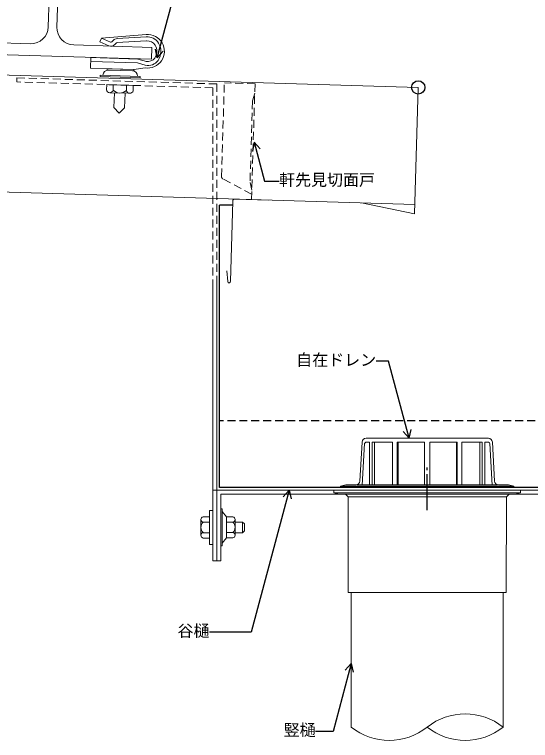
# Model space of a CAD drawing. Units: millimetres, scale not verified. Extents: x -1262 to 1258, y -891 to 1034.
# Drawn here: x -3 to 384, y -491 to 54 of the extents above; entities that cross this region are included whole.
import ezdxf
from ezdxf.enums import TextEntityAlignment as Align

# ---------------------------------------------------------------- set-up
doc = ezdxf.new("R2010")
doc.units = ezdxf.units.MM
doc.header["$LTSCALE"] = 3
doc.linetypes.add('CHAIN2', pattern=[12, 9, -1, 1, -1])
doc.linetypes.add('DASHED2', pattern=[3, 2, -1])
for name, color, linetype, lineweight in [('0-4_寸法線1', 5, 'Continuous', 25), ('0-6_名称1', 5, 'Continuous', 25), ('0-8_通り芯1', 5, 'CHAIN2', 25), ('0-B_屋根1', 6, 'Continuous', 20), ('1-8_樋', 134, 'Continuous', 30), ('1-9_吊金具', 3, 'Continuous', 9), ('1-A_樋受けFB', 7, 'Continuous', 5), ('1-B_ドレン', 3, 'Continuous', 9), ('1-D_竪樋', 6, 'Continuous', 20), ('2-7_ビス1', 7, 'Continuous', 5), ('2-8_ビス2', 7, 'Continuous', 5), ('2-D_軒先見切面戸', 7, 'DASHED2', 5), ('4-2_H鋼1', 2, 'Continuous', 18)]:
    doc.layers.add(name, color=color, linetype=linetype, lineweight=lineweight)
doc.styles.add('ＭＳ ゴシック', font='')
doc.styles.get('ＭＳ ゴシック').set_extended_font_data('MS Gothic')

msp = doc.modelspace()

# ---------------------------------------------------------------- linework, layer by layer
at = {"layer": '0-4_寸法線1'}
msp.add_circle((299.817, -0.571), 5, dxfattribs=at)
at = {"layer": '0-6_名称1'}
for p, q in [((103.874, 21.635), (102.529, 28.207)), ((103.874, 21.635), (108.324, 26.654)), ((176.693, -41.814), (175.348, -48.386)), ((176.693, -41.814), (181.144, -46.833)), ((293.015, -264.1), (288.564, -259.081)), ((293.015, -264.1), (294.359, -257.528)), ((202.978, -303), (198.528, -308.019)), ((202.978, -303), (204.323, -309.572)), ((249.517, -433.166), (245.066, -438.185)), ((249.517, -433.166), (250.862, -439.738))]:
    msp.add_line(p, q, dxfattribs=at)
for points in [[(103.874, 21.635), (133.51, 132.238), (160.104, 132.238)], [(176.693, -41.814), (184.523, -71.037), (195.335, -71.037)], [(293.015, -264.1), (277.509, -206.231), (268.183, -206.231)], [(202.978, -303), (174.387, -409.706), (143.08, -409.706)], [(249.517, -433.166), (235.855, -484.155), (222.77, -484.155)]]:
    msp.add_lwpolyline(points, dxfattribs=at)
at = {"layer": '0-8_通り芯1'}
msp.add_line((306.517, -318.1), (306.517, -286), dxfattribs=at)
at = {"layer": '0-B_屋根1'}
for p, q in [((299.817, -0.571), (-894.647, 35.556)), ((299.817, -0.571), (296.945, -95.528)), ((297.157, -88.531), (-894.647, -52.484)), ((257.175, -87.322), (296.945, -95.528))]:
    msp.add_line(p, q, dxfattribs=at)
for centre, start, end in [((335.017, -516.596), 51.31781, 128.68219), ((278.017, -445.404), 231.31781, 308.68219), ((335.017, -445.404), 231.31781, 308.68219)]:
    msp.add_arc(centre, 45.6, start, end, dxfattribs=at)
at = {"layer": '1-8_樋'}
for p, q in [((160.517, -88.972), (150.517, -88.972)), ((150.517, -301), (150.517, -88.972)), ((450.517, -301), (150.517, -301))]:
    msp.add_line(p, q, dxfattribs=at)
at = {"layer": '1-8_樋', "linetype": 'DASHED2'}
msp.add_line((450.517, -251), (150.517, -251), dxfattribs=at)
at = {"layer": '1-9_吊金具'}
for p, q in [((62.027, 36.384), (60.826, 33.635)), ((60.826, 33.635), (67.564, 30.69)), ((69.914, 33.692), (70.831, 34.725)), ((72.158, 31.701), (73.075, 32.734)), ((95.601, 37.304), (73.816, 36.07)), ((95.606, 34.304), (73.822, 33.07)), ((54.082, 21.868), (53.838, 13.871)), ((53.991, 18.869), (88.973, 17.747)), ((88.973, 17.747), (94.919, 16.055)), ((53.838, 13.871), (86.301, 12.83)), ((94.855, 14.056), (86.301, 12.83))]:
    msp.add_line(p, q, dxfattribs=at)
for points in [[(95.657, 39.063), (62.027, 36.384), (68.766, 33.439)], [(54.082, 21.868), (89.438, 20.733), (95.74, 18.941)]]:
    msp.add_lwpolyline(points, dxfattribs=at)
for centre, radius, start, end in [((96.656, 26.515), 12.588, 261.77367, 94.55039), ((69.166, 34.355), 1, 246.39135, 318.41752), ((73.823, 32.07), 4, 90.09951, 138.41752), ((73.823, 32.07), 1, 90.09951, 138.41752), ((96.627, 27.583), 9.775, 31.63854, 96.02505), ((96.627, 27.583), 6.775, 31.63854, 96.02505), ((94.16, 26.566), 12.416, 326.38142, 29.66249), ((69.166, 34.355), 4, 246.39135, 318.41752), ((94.16, 26.566), 9.416, 326.38142, 29.66249), ((96.963, 25.109), 9.282, 257.27707, 324.28802), ((96.963, 25.109), 6.282, 257.27707, 324.28802)]:
    msp.add_arc(centre, radius, start, end, dxfattribs=at)
at = {"layer": '1-A_樋受けFB', "linetype": 'DASHED2'}
for p, q in [((-1.414, 6.539), (-1.505, 3.54)), ((148.517, 2.004), (-1.414, 6.539)), ((145.517, -0.907), (-1.505, 3.54)), ((148.517, 2.004), (148.517, -146.064)), ((145.517, -0.907), (145.517, -145.973))]:
    msp.add_line(p, q, dxfattribs=at)
at = {"layer": '1-A_樋受けFB'}
for p, q in [((145.517, -356), (145.517, -145.973)), ((148.517, -356), (148.517, -146.064)), ((145.517, -303), (460.517, -303)), ((151.517, -306), (151.517, -356)), ((151.517, -306), (463.517, -306)), ((151.517, -356), (145.517, -356))]:
    msp.add_line(p, q, dxfattribs=at)
at = {"layer": '1-B_ドレン'}
for p, q in [((257.605, -266.929), (255.929, -296.271)), ((263.317, -267.1), (260.543, -267.1)), ((352.433, -264.1), (260.6, -264.1)), ((263.317, -299.1), (263.317, -267.1)), ((265.317, -299.1), (265.317, -267.1)), ((266.917, -267.1), (265.317, -267.1)), ((266.917, -299.1), (266.917, -267.1)), ((280.417, -267.1), (266.917, -267.1)), ((280.417, -299.1), (280.417, -267.1)), ((283.917, -299.1), (283.917, -267.1)), ((284.617, -299.1), (284.617, -267.1)), ((304.517, -299.1), (304.517, -267.1)), ((308.517, -267.1), (328.417, -267.1)), ((308.517, -299.1), (308.517, -267.1)), ((328.417, -299.1), (328.417, -267.1)), ((328.417, -267.1), (329.117, -267.1)), ((329.117, -299.1), (329.117, -267.1)), ((332.617, -299.1), (332.617, -267.1)), ((346.117, -299.1), (346.117, -267.1)), ((347.717, -299.1), (347.717, -267.1)), ((349.717, -299.1), (349.717, -267.1)), ((349.717, -267.1), (352.491, -267.1)), ((355.429, -266.928), (357.105, -296.271)), ((257.764, -299.214), (259.545, -268.043)), ((355.27, -299.214), (353.489, -268.043)), ((245.517, -299.1), (241.517, -300.1)), ((245.517, -299.1), (252.934, -299.1)), ((359.293, -299.1), (253.741, -299.1)), ((367.517, -299.1), (360.1, -299.1)), ((367.517, -299.1), (371.517, -300.1)), ((376.517, -302.999), (236.517, -303)), ((236.517, -305), (236.517, -303)), ((376.517, -304.999), (236.517, -305)), ((240.517, -306), (236.517, -305)), ((371.517, -300.1), (241.517, -300.1)), ((241.517, -301.1), (241.517, -300.1)), ((371.517, -301.1), (241.517, -301.1)), ((371.517, -301.1), (371.517, -300.1)), ((372.517, -305.999), (376.517, -304.999)), ((376.517, -304.999), (376.517, -302.999)), ((372.517, -305.999), (240.517, -306)), ((247.117, -308), (245.117, -306)), ((365.917, -308), (247.117, -308)), ((247.117, -308), (247.317, -379.8)), ((365.917, -308), (365.717, -379.799)), ((365.917, -308), (367.917, -306)), ((247.317, -379.8), (365.717, -379.799))]:
    msp.add_line(p, q, dxfattribs=at)
for points in [[(304.517, -267.1), (284.617, -267.1), (283.917, -267.1)], [(332.617, -267.1), (346.117, -267.1), (347.717, -267.1)]]:
    msp.add_lwpolyline(points, dxfattribs=at)
for centre, radius, start, end in [((260.6, -267.1), 3, 90.00017, 176.73061), ((260.543, -268.1), 1, 90.00225, 176.73437), ((352.433, -267.1), 3, 3.27069, 90.00037), ((352.491, -268.1), 1, 3.26833, 90.00078), ((252.934, -296.1), 3, 270.00011, 356.72864), ((360.1, -296.1), 3, 183.27136, 269.99989)]:
    msp.add_arc(centre, radius, start, end, dxfattribs=at)
at = {"layer": '1-D_竪樋'}
for p, q in [((249.517, -379.8), (249.517, -481)), ((363.517, -379.8), (363.517, -481))]:
    msp.add_line(p, q, dxfattribs=at)
at = {"layer": '2-7_ビス1'}
for p, q in [((66.33, 13.474), (66.298, 12.474)), ((66.298, 12.474), (86.287, 11.833)), ((86.32, 12.832), (66.33, 13.474)), ((67.272, 12.443), (85.313, 11.864)), ((86.32, 12.832), (86.287, 11.833)), ((61.173, 8.662), (91.157, 7.699)), ((91.157, 7.699), (91.125, 6.7)), ((65.968, 1.518), (65.841, -2.455)), ((85.908, 0.878), (65.968, 1.518)), ((70.916, 1.359), (70.788, -2.614)), ((80.886, 1.039), (80.758, -2.934)), ((85.908, 0.878), (85.781, -3.095)), ((83.242, -5.039), (68.25, -4.558)), ((71.413, -15.716), (71.773, -4.671)), ((79.359, -15.971), (79.719, -4.926)), ((71.413, -15.716), (75.258, -19.816)), ((79.359, -15.971), (75.258, -19.816))]:
    msp.add_line(p, q, dxfattribs=at)
msp.add_lwpolyline([(61.173, 8.662), (61.141, 7.662), (91.125, 6.7)], dxfattribs=at)
for centre, radius, start, end in [((67.145, 8.47), 3.975, 88.16203, 178.16203), ((85.185, 7.891), 3.975, 358.16203, 88.16203), ((68.331, -2.01), 2.55, 189.58203, 346.74203), ((75.974, 2.322), 7.125, 223.96203, 312.36203), ((83.324, -2.491), 2.55, 189.58203, 346.74203)]:
    msp.add_arc(centre, radius, start, end, dxfattribs=at)
at = {"layer": '2-8_ビス2'}
for p, q in [((155.875, -323.06), (152.711, -319.06)), ((136.741, -325.06), (136.741, -336.94)), ((143.129, -323.09), (138.353, -323.09)), ((143.129, -327.03), (138.353, -327.03)), ((143.129, -338.97), (143.129, -323.09)), ((155.875, -323.06), (160.651, -323.06)), ((155.875, -338.94), (155.875, -323.06)), ((155.875, -327), (160.651, -327)), ((162.263, -325.03), (162.263, -336.91)), ((169.427, -328.373), (167.816, -327)), ((169.427, -333.627), (169.427, -328.373)), ((143.129, -334.97), (138.353, -334.97)), ((155.875, -334.94), (160.651, -334.94)), ((167.816, -335), (162.263, -335)), ((167.816, -335), (169.427, -333.627)), ((143.129, -338.97), (138.353, -338.97)), ((155.875, -338.94), (152.711, -342.94)), ((155.875, -338.94), (160.651, -338.94))]:
    msp.add_line(p, q, dxfattribs=at)
for points in [[(143.129, -318.313), (145.517, -318.313), (145.517, -343.746), (143.129, -343.746)], [(151.517, -317.09), (152.711, -317.09), (152.711, -344.91), (151.517, -344.91)]]:
    msp.add_lwpolyline(points, close=True, dxfattribs=at)
msp.add_lwpolyline([(167.816, -335), (167.816, -327), (162.263, -327)], dxfattribs=at)
for centre, radius, start, end in [((138.771, -325.06), 2.03, 101.42, 258.58), ((142.413, -330.97), 5.672, 135.8, 224.2), ((160.233, -325.03), 2.03, 281.42, 78.58), ((156.592, -330.94), 5.672, 315.8, 44.2), ((138.83, -336.94), 2.09, 103.09, 256.91), ((160.174, -336.91), 2.09, 283.09, 76.91)]:
    msp.add_arc(centre, radius, start, end, dxfattribs=at)
at = {"layer": '2-D_軒先見切面戸'}
for p, q in [((152.162, -67.507), (154.29, 2.83)), ((177.279, 2.134), (154.29, 2.83)), ((174.649, -84.826), (177.279, 2.134)), ((177.067, -4.862), (175.387, -10.814)), ((175.387, -10.814), (173.543, -71.786)), ((174.77, -80.828), (153.219, -69.333)), ((174.86, -77.829), (173.543, -71.786))]:
    msp.add_line(p, q, dxfattribs=at)
at = {"layer": '2-D_軒先見切面戸', "linetype": 'Continuous'}
for p, q in [((158.781, -146.374), (160.61, -85.902)), ((187.643, -85.219), (162.155, -84.448)), ((156.782, -146.314), (156.024, -138.287))]:
    msp.add_line(p, q, dxfattribs=at)
at = {"layer": '2-D_軒先見切面戸'}
msp.add_arc((154.161, -67.568), 2, 178.255, 241.91085, dxfattribs=at)
at = {"layer": '2-D_軒先見切面戸', "linetype": 'Continuous'}
for centre, radius, start, end in [((162.109, -85.947), 1.5, 88.26753, 178.26762), ((157.781, -146.344), 1, 178.26757, 268.26762), ((157.781, -146.344), 1, 268.26753, 358.26757)]:
    msp.add_arc(centre, radius, start, end, dxfattribs=at)
at = {"layer": '4-2_H鋼1'}
for p, q in [((29.857, 300.728), (22.118, 44.845)), ((28.615, 44.648), (36.354, 300.531))]:
    msp.add_line(p, q, dxfattribs=at)
msp.add_lwpolyline([(8.731, 32.244), (-49.993, 34.02), (-50.265, 25.024), (99.667, 20.489), (99.939, 29.485), (41.216, 31.261)], dxfattribs=at)
for centre, start, end in [((9.124, 45.238), 268.26757, 358.26757), ((41.609, 44.255), 178.26757, 268.26757)]:
    msp.add_arc(centre, 13, start, end, dxfattribs=at)

# ---------------------------------------------------------------- texts
at = {"layer": '0-6_名称1', "style": 'ＭＳ ゴシック'}
for s, p in [('軒先見切面戸', (195.335, -77.037)), ('自在ドレン', (208.183, -212.231)), ('谷樋', (119.08, -415.706)), ('竪樋', (198.77, -490.155))]:
    msp.add_text(s, height=8.798, dxfattribs=at).set_placement(p, align=Align.BOTTOM_LEFT)

doc.saveas('drawing.dxf')
